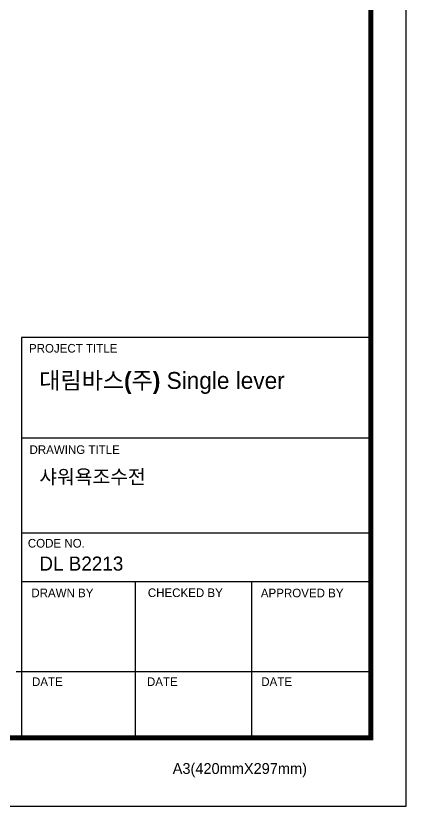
# Model space of a CAD drawing. Extents: x 0 to 1128, y 0 to 827.
# Drawn here: x 926.8 to 1128.4, y 0 to 408.6 of the extents above; entities that cross this region are included whole.
import ezdxf

# ---------------------------------------------------------------- set-up
doc = ezdxf.new("R2010")
doc.units = 0
doc.header["$LTSCALE"] = 4
doc.header["$MEASUREMENT"] = 0
doc.layers.get('0').update_dxf_attribs({"linetype": 'CONTINUOUS'})
doc.styles.add('Daelim Dimension', font='')
doc.styles.get('Daelim Dimension').set_extended_font_data('나눔고딕')

msp = doc.modelspace()

# ---------------------------------------------------------------- hatches: boundary and pattern name
at = {"linetype": 'Continuous', "lineweight": 18}
h = msp.add_hatch(dxfattribs=at)
h.set_pattern_fill('ANSI31', scale=50.853136, angle=90, style=0)
h.set_pattern_definition([(135, (470.364, -226.7786), (-4.494825, -4.494825), [])])
edge = h.paths.add_edge_path(flags=0)
edge.add_line((998.39, 231.36), (998.39, 226.38))
edge.add_line((998.39, 226.38), (997.5, 226.02))
edge.add_spline(control_points=[(997.5, 226.02), (997.26, 226.6), (997.02, 227.18), (996.78, 227.76)], knot_values=[0.058771, 0.058771, 0.058771, 0.058771, 0.941201, 0.941201, 0.941201, 0.941201], weights=[1, 1, 1, 1], degree=3, periodic=0)
edge.add_line((996.78, 227.76), (996.65, 231.36))
edge.add_line((996.65, 231.36), (998.39, 231.36))
h = msp.add_hatch(dxfattribs=at)
h.set_pattern_fill('ANSI31', scale=50.853136, style=0)
h.set_pattern_definition([(45, (470.364, -226.7786), (-4.494825, 4.494825), [])])
edge = h.paths.add_edge_path(flags=0)
edge.add_arc((968, 224.85), 0.354, 360, 525, ccw=False)
edge.add_line((968.36, 224.85), (968.36, 223.17))
edge.add_arc((969.36, 223.17), 1, 180, 199.3095)
edge.add_arc((967.47, 222.51), 1, 358.5, 379.3095, ccw=False)
edge.add_line((968.47, 222.48), (968.37, 218.68))
edge.add_arc((967.87, 218.69), 0.501, 270, 358.5, ccw=False)
edge.add_line((967.87, 218.19), (965.85, 218.19))
edge.add_line((965.85, 218.19), (967.66, 224.94))

# ---------------------------------------------------------------- linework, layer by layer
at = {"color": 5, "ltscale": 40}
for p, q in [((1110.15, 242.36), (929.8, 242.36)), ((1110.15, 190.24), (929.8, 190.24)), ((1110.15, 190.24), (929.8, 190.24)), ((1110.15, 141.2), (929.8, 141.2)), ((1110.15, 141.2), (929.8, 141.2)), ((1110.15, 115.91), (929.8, 115.91)), ((1110.15, 115.91), (929.8, 115.91)), ((988.38, 115.91), (988.38, 35.4)), ((1048.5, 115.91), (1048.5, 35.4)), ((1110.15, 69.4), (926.95, 69.4)), ((1110.15, 69.4), (931.21, 69.4)), ((1110.15, 35.4), (955.59, 35.4))]:
    msp.add_line(p, q, dxfattribs=at)
at = {"color": 5, "ltscale": 0.5}
msp.add_line((929.8, 242.36), (929.8, 34.31), dxfattribs=at)
at = {"ltscale": 0.5}
msp.add_lwpolyline([(0, 0), (1128.4, 0), (1128.4, 826.8), (0, 826.8)], close=True, dxfattribs=at)
at = {"color": 5, "linetype": 'ByBlock', "lineweight": 200, "const_width": 2.6}
msp.add_lwpolyline([(18.14, 35.4), (1110.14, 35.4), (1110.14, 807.6), (18.14, 807.6)], close=True, dxfattribs=at)

# ---------------------------------------------------------------- texts
at = {"color": 5, "ltscale": 40, "style": 'Daelim Dimension'}
for s, height, p in [('PROJECT TITLE', 4.453, (933.62, 234.51)), ('DRAWING TITLE', 4.453, (933.91, 182.11)), ('CODE NO.', 4.453, (933.05, 133.71)), ('DRAWN BY', 4.453, (934.85, 108.04)), ('CHECKED BY', 4.453, (995.01, 108.12)), ('APPROVED BY', 4.453, (1053.36, 107.97)), ('DATE', 4.453, (935.2, 62.14)), ('DATE', 4.453, (994.54, 62.14)), ('DATE', 4.453, (1053.57, 62.14)), ('A3(420mmX297mm)', 5.6201, (1007.85, 16.66))]:
    msp.add_text(s, height=height, dxfattribs=at).set_placement(p)
at = {"attachment_point": 1, "style": 'Daelim Dimension'}
for s, insert, char_height, width in [('{\\fPretendard Variable SemiBold|b0|i0|c129|p2;\\C7;대림바스(주)} Single lever', (938.92, 224.46), 8.7291, 140.2959), ('샤워욕조수전 ', (939, 173.94), 7.287, 122.6352), ('DL B2213', (939, 129.06), 7.287, 122.6352)]:
    msp.add_mtext(s, dxfattribs=dict(at, insert=insert, char_height=char_height, width=width))

doc.saveas('drawing.dxf')
